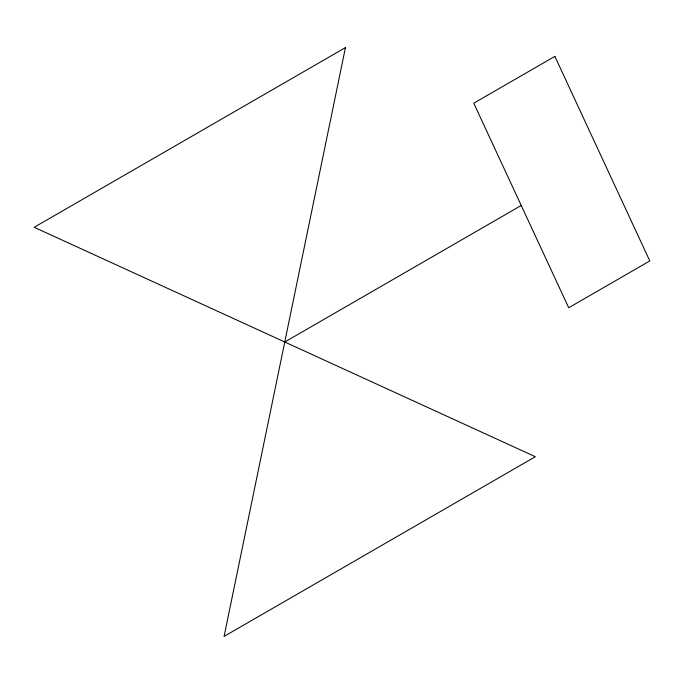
<?xml version="1.0" encoding="UTF-8"?>
<svg xmlns="http://www.w3.org/2000/svg" width="684" height="684" viewBox="0 0 684 684"><rect width="100%" height="100%" fill="white"/><g stroke="black" fill="none" stroke-linecap="round" stroke-linejoin="round"><path stroke-width="1.03" d="M284.766 342L521.234 205.474M345.454 47.589L224.078 636.411L535.333 456.715L34.2 227.285L345.454 47.589M554.861 56.37L473.764 103.198L568.703 307.757L649.8 260.937L554.861 56.37"/></g></svg>
